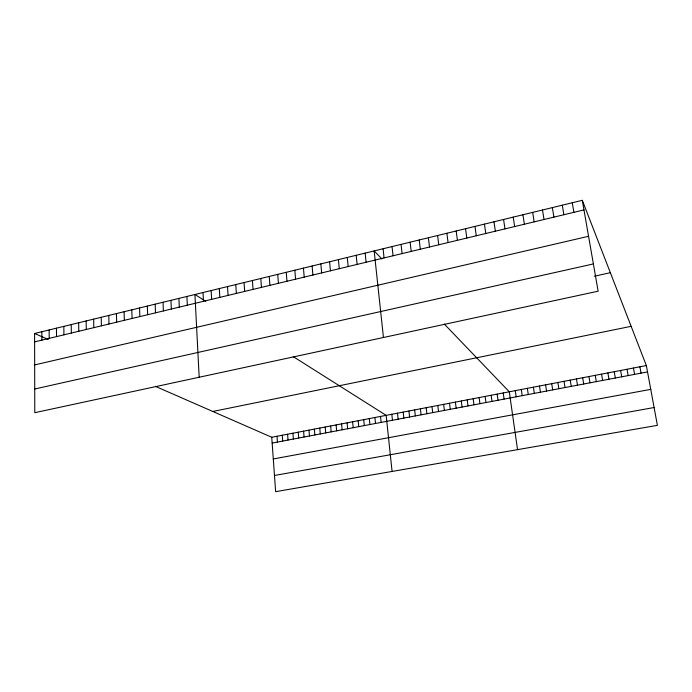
<?xml version="1.0" encoding="UTF-8"?>
<svg xmlns="http://www.w3.org/2000/svg" width="692" height="692" viewBox="0 0 692 692"><rect width="100%" height="100%" fill="white"/><g stroke="black" fill="none" stroke-linecap="round" stroke-linejoin="round"><path stroke-width="1.04" d="M582.301 200.325L598.139 291.202L34.782 412.692L34.6 333.483L582.301 200.325L646.354 365.558L657.4 425.346L275.632 491.675L271.74 437.257L155.44 386.37M34.617 341.874L583.97 209.91M34.669 364.918L588.572 236.283M34.73 388.99L593.381 263.929M594.341 276.22L610.361 272.691M212.807 411.472L631.147 326.33M271.74 437.257L646.354 365.558M272.155 443.062L647.53 371.915M273.288 458.952L650.757 389.362M274.473 475.482L654.113 407.527M34.6 333.483L48.206 339.443M205.662 301.279L194.936 294.507L199.175 377.244M293.244 356.631L386.162 415.356L392.079 471.442M381.88 258.972L374.156 250.928L383.446 337.506M444.299 324.046L509.295 391.793L517.547 449.644M639.884 366.795L641.043 373.152M633.431 368.023L634.581 374.372M627.013 369.26L628.146 375.592M620.612 370.48L621.727 376.811M614.228 371.699L615.335 378.022M607.879 372.919L608.969 379.225M572.258 202.765L573.893 212.332M601.547 374.13L602.62 380.427M595.241 375.341L596.305 381.629M562.276 205.195L563.876 214.736M588.953 376.543L589.999 382.823M582.69 377.737L583.728 384.008M552.354 207.609L553.92 217.132M576.453 378.931L577.474 385.193M570.234 380.124L571.246 386.378M542.485 210.005L544.016 219.511M564.041 381.309L565.035 387.555M532.667 212.392L534.172 221.873M557.873 382.494L558.851 388.722M551.723 383.671L552.692 389.89M522.918 214.762L524.38 224.225M545.599 384.838L546.55 391.058M539.492 386.006L540.435 392.217M513.222 217.115L514.649 226.561M533.411 387.174L534.336 393.376M503.577 219.459L504.978 228.888M527.347 388.333L528.264 394.526M521.31 389.492L522.209 395.668M493.984 221.795L495.36 231.197M515.289 390.643L516.18 396.81M484.452 224.113L485.793 233.498M503.214 392.952L504.087 399.102M474.971 226.414L476.278 235.782M497.159 394.111L498.015 400.253M491.13 395.262L491.969 401.403M465.552 228.706L466.823 238.048M485.118 396.412L485.948 402.545M479.132 397.563L479.954 403.678M456.175 230.99L457.421 240.306M473.164 398.704L473.968 404.811M446.859 233.256L448.07 242.555M467.221 399.846L468.017 405.945M461.296 400.979L462.074 407.069M437.595 235.505L438.78 244.786M455.397 402.104L456.158 408.185M449.506 403.228L450.267 409.309M428.383 237.745L429.533 247.009M443.65 404.353L444.394 410.417M419.214 239.977L420.338 249.215M437.811 405.469L438.538 411.532M431.99 406.585L432.708 412.631M410.105 242.191L411.195 251.412M426.185 407.692L426.903 413.738M420.407 408.799L421.108 414.828M401.04 244.388L402.104 253.601M414.655 409.906L415.338 415.927M392.035 246.586L393.065 255.772M408.911 411.005L409.586 417.017M403.194 412.095L403.86 418.098M383.074 248.765L384.077 257.926M397.493 413.185L398.151 419.179M391.819 414.274L392.459 420.26M365.142 253.116L366.103 262.251M380.522 416.437L381.145 422.405M374.9 417.51L375.514 423.478M356.19 255.296L357.107 264.405M369.303 418.582L369.9 424.533M363.724 419.655L364.312 425.597M347.272 257.467L348.171 266.55M358.162 420.719L358.741 426.653M338.414 259.621L339.279 268.686M352.626 421.774L353.188 427.708M347.099 422.838L347.652 428.755M329.6 261.766L330.439 270.814M341.597 423.885L342.142 429.801M336.113 424.94L336.649 430.839M320.837 263.894L321.65 272.925M330.646 425.987L331.174 431.877M312.118 266.013L312.905 275.027M325.197 427.025L325.716 432.915M319.773 428.063L320.275 433.945M303.451 268.124L304.212 277.111M314.358 429.101L314.851 434.974M308.969 430.13L309.454 435.995M294.827 270.217L295.57 279.187M303.598 431.159L304.073 437.015M286.254 272.302L286.972 281.255M298.243 432.189L298.71 438.027M292.906 433.209L293.356 439.048M277.726 274.378L278.418 283.313M287.587 434.23L288.028 440.051M282.284 435.242L282.725 441.063M269.249 276.437L269.906 285.355M277.008 436.254L277.431 442.067M260.815 278.487L261.446 287.388M252.424 280.528L253.038 289.403M244.077 282.552L244.665 291.418M235.782 284.576L236.344 293.417M227.521 286.583L228.066 295.406M219.312 288.581L219.831 297.387M211.147 290.562L211.64 299.351M203.024 292.534L203.491 301.305M186.901 296.461L187.324 305.189M178.908 298.399L179.306 307.118M170.95 300.337L171.331 309.039M163.035 302.257L163.399 310.942M155.164 304.177L155.501 312.836M147.335 306.08L147.655 314.722M139.55 307.975L139.845 316.599M131.8 309.852L132.077 318.467M124.093 311.729L124.344 320.318M116.42 313.597L116.654 322.169M108.791 315.448L109.007 324.003M101.205 317.291L101.395 325.837M93.654 319.133L93.818 327.653M86.137 320.958L86.292 329.461M78.663 322.775L78.793 331.26M71.224 324.583L71.337 333.06M63.828 326.382L63.924 334.841M56.467 328.172L56.536 336.615M49.141 329.954L49.193 338.371M41.849 331.728L41.892 340.127"/></g></svg>
